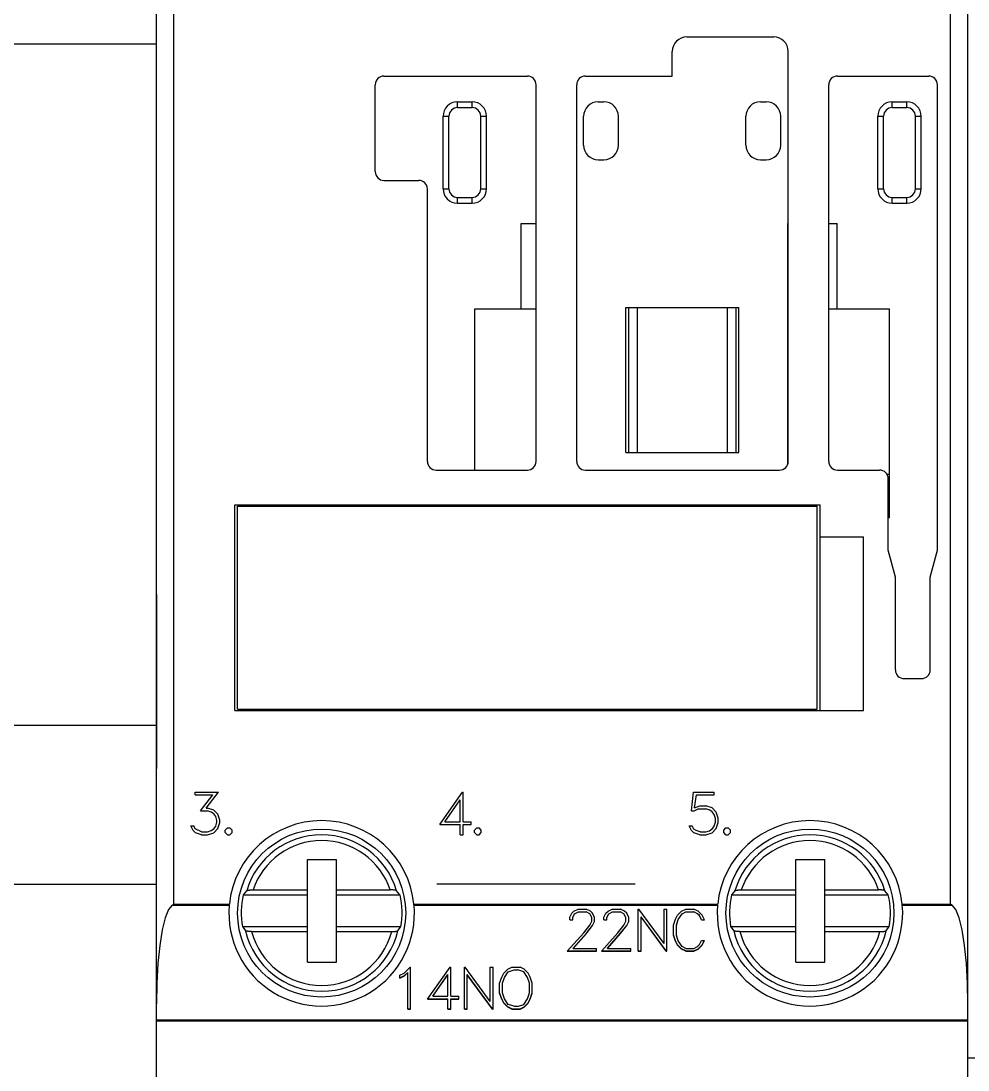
# Model space of a CAD drawing. Header units: millimetres. Extents: x -72 to 2978, y -1067 to 2817.
# Drawn here: x 2083.13 to 2115.81, y 1955.81 to 1992.02 of the extents above; entities that cross this region are included whole.
import ezdxf

# ---------------------------------------------------------------- set-up
doc = ezdxf.new("R2010")
doc.units = ezdxf.units.MM
doc.layers.add('10000_FRONT', color=7, linetype='Continuous')

msp = doc.modelspace()

# ---------------------------------------------------------------- linework, layer by layer
at = {"color": 6, "linetype": 'ByBlock'}
for p, q in [((2081.416, 1991.228), (2087.801, 1991.228)), ((2081.516, 1967.717), (2087.801, 1967.717)), ((2081.416, 1962.228), (2087.801, 1962.228))]:
    msp.add_line(p, q, dxfattribs=at)
for p, q in [((2087.801, 1972.217), (2087.801, 1966.217)), ((2104.325, 1962.228), (2097.476, 1962.228))]:
    msp.add_line(p, q)
at = {"layer": '10000_FRONT', "color": 7, "linetype": 'Continuous', "lineweight": 25}
for p, q in [((2115.801, 1952.918), (2115.801, 2007.518)), ((2087.801, 1952.738), (2087.801, 2006.718)), ((2088.401, 1961.534), (2088.401, 1998.902)), ((2115.201, 1961.534), (2115.201, 1998.902)), ((2106.101, 1991.47), (2109.101, 1991.47)), ((2105.601, 1990.118), (2105.601, 1990.97)), ((2109.601, 1976.818), (2109.601, 1990.97)), ((2095.651, 1990.118), (2100.601, 1990.118)), ((2102.601, 1990.118), (2105.601, 1990.118)), ((2111.301, 1990.116), (2114.451, 1990.116)), ((2095.351, 1986.818), (2095.351, 1989.818)), ((2100.901, 1976.818), (2100.901, 1989.818)), ((2102.301, 1976.818), (2102.301, 1989.818)), ((2111.001, 1976.816), (2111.001, 1989.816)), ((2114.751, 1973.751), (2114.751, 1989.816)), ((2098.191, 1989.228), (2098.691, 1989.228)), ((2098.191, 1989.028), (2098.191, 1989.228)), ((2098.191, 1989.028), (2098.691, 1989.028)), ((2098.691, 1989.028), (2098.691, 1989.228)), ((2103.041, 1989.228), (2103.241, 1989.228)), ((2108.641, 1989.228), (2108.841, 1989.228)), ((2113.191, 1989.228), (2113.691, 1989.228)), ((2113.191, 1989.028), (2113.191, 1989.228)), ((2113.191, 1989.028), (2113.691, 1989.028)), ((2113.691, 1989.028), (2113.691, 1989.228)), ((2097.691, 1988.728), (2097.891, 1988.728)), ((2097.691, 1986.228), (2097.691, 1988.728)), ((2097.891, 1986.228), (2097.891, 1988.728)), ((2098.991, 1988.728), (2099.191, 1988.728)), ((2098.991, 1986.228), (2098.991, 1988.728)), ((2099.191, 1986.228), (2099.191, 1988.728)), ((2102.541, 1987.728), (2102.541, 1988.728)), ((2103.741, 1987.728), (2103.741, 1988.728)), ((2108.141, 1987.728), (2108.141, 1988.728)), ((2109.341, 1987.728), (2109.341, 1988.728)), ((2112.691, 1988.728), (2112.891, 1988.728)), ((2112.691, 1986.228), (2112.691, 1988.728)), ((2112.891, 1986.228), (2112.891, 1988.728)), ((2113.991, 1988.728), (2114.191, 1988.728)), ((2113.991, 1986.228), (2113.991, 1988.728)), ((2114.191, 1986.228), (2114.191, 1988.728)), ((2103.041, 1987.228), (2103.241, 1987.228)), ((2108.641, 1987.228), (2108.841, 1987.228)), ((2095.651, 1986.518), (2096.851, 1986.518)), ((2097.151, 1976.818), (2097.151, 1986.218)), ((2097.691, 1986.228), (2097.891, 1986.228)), ((2098.991, 1986.228), (2099.191, 1986.228)), ((2112.691, 1986.228), (2112.891, 1986.228)), ((2113.991, 1986.228), (2114.191, 1986.228)), ((2098.191, 1985.928), (2098.691, 1985.928)), ((2098.191, 1985.728), (2098.191, 1985.928)), ((2098.191, 1985.728), (2098.691, 1985.728)), ((2098.691, 1985.728), (2098.691, 1985.928)), ((2113.191, 1985.928), (2113.691, 1985.928)), ((2113.191, 1985.728), (2113.191, 1985.928)), ((2113.191, 1985.728), (2113.691, 1985.728)), ((2113.691, 1985.728), (2113.691, 1985.928)), ((2100.391, 1985.028), (2100.901, 1985.028)), ((2100.391, 1982.078), (2100.391, 1985.028)), ((2109.591, 1985.028), (2109.601, 1985.028)), ((2109.591, 1976.741), (2109.591, 1985.028)), ((2111.001, 1985.028), (2111.291, 1985.028)), ((2111.291, 1982.078), (2111.291, 1985.028)), ((2098.791, 1982.078), (2100.901, 1982.078)), ((2098.791, 1976.518), (2098.791, 1982.078)), ((2103.997, 1982.128), (2107.901, 1982.128)), ((2103.997, 1977.128), (2103.997, 1982.128)), ((2104.001, 1977.128), (2104.001, 1982.128)), ((2104.101, 1977.128), (2104.101, 1982.128)), ((2104.401, 1977.128), (2104.401, 1982.128)), ((2107.501, 1977.128), (2107.501, 1982.128)), ((2107.801, 1977.128), (2107.801, 1982.128)), ((2107.901, 1977.128), (2107.901, 1982.128)), ((2107.901, 1977.128), (2107.901, 1982.128)), ((2109.591, 1982.078), (2109.601, 1982.078)), ((2111.001, 1982.078), (2111.291, 1982.078)), ((2111.291, 1982.078), (2113.091, 1982.078)), ((2113.091, 1974.878), (2113.091, 1982.078)), ((2103.997, 1977.128), (2107.901, 1977.128)), ((2097.451, 1976.518), (2100.601, 1976.518)), ((2102.601, 1976.518), (2109.301, 1976.518)), ((2111.301, 1976.516), (2112.751, 1976.516)), ((2113.003, 1976.378), (2113.091, 1976.378)), ((2113.051, 1973.751), (2113.051, 1976.216)), ((2090.501, 1975.318), (2110.701, 1975.318)), ((2090.501, 1968.218), (2090.501, 1975.318)), ((2090.601, 1975.268), (2110.601, 1975.268)), ((2090.601, 1968.268), (2090.601, 1975.268)), ((2094.309, 1975.268), (2094.309, 1975.318)), ((2095.893, 1975.268), (2095.893, 1975.318)), ((2105.309, 1975.268), (2105.309, 1975.318)), ((2106.893, 1975.268), (2106.893, 1975.318)), ((2110.601, 1968.268), (2110.601, 1975.268)), ((2110.701, 1968.218), (2110.701, 1975.318)), ((2113.051, 1974.878), (2113.091, 1974.878)), ((2110.701, 1974.218), (2112.201, 1974.218)), ((2112.201, 1968.218), (2112.201, 1974.218)), ((2113.301, 1972.818), (2113.051, 1973.751)), ((2114.501, 1972.818), (2114.751, 1973.751)), ((2113.301, 1969.618), (2113.301, 1972.818)), ((2114.501, 1969.618), (2114.501, 1972.818)), ((2113.601, 1969.318), (2114.201, 1969.318)), ((2090.501, 1968.218), (2112.201, 1968.218)), ((2090.601, 1968.268), (2110.601, 1968.268)), ((2094.309, 1968.218), (2094.309, 1968.268)), ((2095.893, 1968.218), (2095.893, 1968.268)), ((2105.309, 1968.218), (2105.309, 1968.268)), ((2106.893, 1968.218), (2106.893, 1968.268)), ((2089.134, 1965.401), (2089.941, 1965.401)), ((2089.134, 1965.303), (2089.134, 1965.401)), ((2089.511, 1964.853), (2089.941, 1965.401)), ((2097.579, 1964.281), (2098.357, 1965.401)), ((2098.357, 1965.401), (2098.381, 1965.401)), ((2098.381, 1964.379), (2098.381, 1965.401)), ((2106.264, 1964.758), (2106.336, 1965.401)), ((2106.336, 1965.401), (2107.051, 1965.401)), ((2107.051, 1965.303), (2107.051, 1965.401)), ((2089.134, 1965.303), (2089.749, 1965.303)), ((2089.324, 1964.753), (2089.749, 1965.303)), ((2097.757, 1964.379), (2098.283, 1965.135)), ((2098.283, 1964.379), (2098.283, 1965.135)), ((2106.369, 1964.865), (2106.432, 1965.303)), ((2106.432, 1965.303), (2107.051, 1965.303)), ((2089.324, 1964.753), (2089.559, 1964.753)), ((2089.511, 1964.853), (2089.563, 1964.853)), ((2089.691, 1964.708), (2089.559, 1964.753)), ((2089.775, 1964.783), (2089.563, 1964.853)), ((2089.782, 1964.648), (2089.691, 1964.708)), ((2089.918, 1964.64), (2089.775, 1964.783)), ((2106.264, 1964.758), (2106.354, 1964.758)), ((2106.354, 1964.758), (2106.491, 1964.827)), ((2106.369, 1964.865), (2106.554, 1964.925)), ((2106.491, 1964.827), (2106.759, 1964.827)), ((2106.554, 1964.925), (2106.763, 1964.925)), ((2106.891, 1964.782), (2106.759, 1964.827)), ((2106.975, 1964.855), (2106.763, 1964.925)), ((2106.982, 1964.72), (2106.891, 1964.782)), ((2107.118, 1964.711), (2106.975, 1964.855)), ((2107.044, 1964.628), (2106.982, 1964.72)), ((2107.188, 1964.499), (2107.118, 1964.711)), ((2089.844, 1964.555), (2089.782, 1964.648)), ((2089.889, 1964.424), (2089.844, 1964.555)), ((2089.844, 1964.227), (2089.889, 1964.36)), ((2089.889, 1964.36), (2089.889, 1964.424)), ((2089.988, 1964.428), (2089.918, 1964.64)), ((2089.918, 1964.144), (2089.988, 1964.356)), ((2089.988, 1964.356), (2089.988, 1964.428)), ((2097.757, 1964.379), (2098.283, 1964.379)), ((2098.381, 1964.379), (2098.655, 1964.379)), ((2098.655, 1964.281), (2098.655, 1964.379)), ((2107.029, 1964.206), (2107.089, 1964.362)), ((2107.089, 1964.496), (2107.044, 1964.628)), ((2107.089, 1964.362), (2107.089, 1964.496)), ((2107.118, 1964.145), (2107.188, 1964.357)), ((2107.188, 1964.357), (2107.188, 1964.499)), ((2089.068, 1964.073), (2088.987, 1964.235)), ((2088.987, 1964.235), (2089.091, 1964.235)), ((2089.142, 1964.001), (2089.068, 1964.073)), ((2089.137, 1964.139), (2089.091, 1964.235)), ((2089.359, 1964.029), (2089.137, 1964.139)), ((2089.354, 1963.931), (2089.142, 1964.001)), ((2089.359, 1964.029), (2089.559, 1964.029)), ((2089.559, 1964.029), (2089.691, 1964.075)), ((2089.563, 1963.931), (2089.775, 1964.002)), ((2089.691, 1964.075), (2089.782, 1964.136)), ((2089.775, 1964.002), (2089.918, 1964.144)), ((2089.782, 1964.136), (2089.844, 1964.227)), ((2090.174, 1964.09), (2090.252, 1964.169)), ((2090.174, 1964.01), (2090.174, 1964.09)), ((2090.252, 1963.931), (2090.174, 1964.01)), ((2090.252, 1964.169), (2090.333, 1964.169)), ((2090.411, 1964.09), (2090.333, 1964.169)), ((2090.333, 1963.931), (2090.411, 1964.01)), ((2090.411, 1964.01), (2090.411, 1964.09)), ((2097.579, 1964.281), (2098.283, 1964.281)), ((2098.283, 1963.931), (2098.283, 1964.281)), ((2098.381, 1964.281), (2098.655, 1964.281)), ((2098.381, 1963.931), (2098.381, 1964.281)), ((2098.774, 1964.09), (2098.852, 1964.169)), ((2098.774, 1964.01), (2098.774, 1964.09)), ((2098.852, 1963.931), (2098.774, 1964.01)), ((2098.852, 1964.169), (2098.933, 1964.169)), ((2099.011, 1964.09), (2098.933, 1964.169)), ((2098.933, 1963.931), (2099.011, 1964.01)), ((2099.011, 1964.01), (2099.011, 1964.09)), ((2106.268, 1964.073), (2106.187, 1964.235)), ((2106.187, 1964.235), (2106.291, 1964.235)), ((2106.342, 1964.001), (2106.268, 1964.073)), ((2106.344, 1964.128), (2106.291, 1964.235)), ((2106.554, 1963.931), (2106.342, 1964.001)), ((2106.426, 1964.075), (2106.344, 1964.128)), ((2106.558, 1964.029), (2106.426, 1964.075)), ((2106.558, 1964.029), (2106.759, 1964.029)), ((2106.759, 1964.029), (2106.885, 1964.071)), ((2106.763, 1963.931), (2106.975, 1964.002)), ((2106.885, 1964.071), (2106.99, 1964.146)), ((2106.975, 1964.002), (2107.118, 1964.145)), ((2106.99, 1964.146), (2107.029, 1964.206)), ((2107.374, 1964.09), (2107.452, 1964.169)), ((2107.374, 1964.01), (2107.374, 1964.09)), ((2107.452, 1963.931), (2107.374, 1964.01)), ((2107.452, 1964.169), (2107.533, 1964.169)), ((2107.611, 1964.09), (2107.533, 1964.169)), ((2107.533, 1963.931), (2107.611, 1964.01)), ((2107.611, 1964.01), (2107.611, 1964.09)), ((2089.354, 1963.931), (2089.563, 1963.931)), ((2090.252, 1963.931), (2090.333, 1963.931)), ((2098.283, 1963.931), (2098.381, 1963.931)), ((2098.852, 1963.931), (2098.933, 1963.931)), ((2106.554, 1963.931), (2106.763, 1963.931)), ((2107.452, 1963.931), (2107.533, 1963.931)), ((2093.016, 1963.078), (2094.016, 1963.078)), ((2093.016, 1962.028), (2093.016, 1963.078)), ((2094.016, 1962.028), (2094.016, 1963.078)), ((2109.866, 1963.078), (2110.866, 1963.078)), ((2109.866, 1962.028), (2109.866, 1963.078)), ((2110.866, 1962.028), (2110.866, 1963.078)), ((2090.913, 1961.999), (2090.797, 1961.858)), ((2090.797, 1961.858), (2093.016, 1961.858)), ((2090.913, 1961.999), (2090.916, 1962.002)), ((2090.916, 1962.002), (2090.92, 1962.005)), ((2090.92, 1962.005), (2090.925, 1962.007)), ((2090.925, 1962.007), (2090.932, 1962.009)), ((2090.932, 1962.009), (2090.939, 1962.011)), ((2090.939, 1962.011), (2090.949, 1962.014)), ((2090.949, 1962.014), (2090.959, 1962.016)), ((2090.959, 1962.016), (2090.97, 1962.018)), ((2090.97, 1962.018), (2090.981, 1962.019)), ((2090.981, 1962.019), (2090.993, 1962.021)), ((2090.993, 1962.021), (2091.007, 1962.022)), ((2091.007, 1962.022), (2091.022, 1962.024)), ((2091.022, 1962.024), (2091.036, 1962.025)), ((2091.036, 1962.025), (2091.051, 1962.026)), ((2091.051, 1962.026), (2091.066, 1962.027)), ((2091.066, 1962.027), (2091.083, 1962.027)), ((2091.083, 1962.027), (2091.099, 1962.028)), ((2091.099, 1962.028), (2091.116, 1962.028)), ((2091.116, 1962.028), (2091.132, 1962.028)), ((2091.132, 1962.028), (2093.016, 1962.028)), ((2093.016, 1961.858), (2093.016, 1962.028)), ((2093.016, 1960.758), (2093.016, 1961.858)), ((2094.016, 1962.028), (2095.869, 1962.028)), ((2094.016, 1961.858), (2094.016, 1962.028)), ((2094.016, 1961.858), (2096.204, 1961.858)), ((2094.016, 1960.758), (2094.016, 1961.858)), ((2095.882, 1962.028), (2095.869, 1962.028)), ((2095.896, 1962.028), (2095.882, 1962.028)), ((2095.91, 1962.028), (2095.896, 1962.028)), ((2095.924, 1962.027), (2095.91, 1962.028)), ((2095.937, 1962.027), (2095.924, 1962.027)), ((2095.949, 1962.026), (2095.937, 1962.027)), ((2095.962, 1962.025), (2095.949, 1962.026)), ((2095.974, 1962.024), (2095.962, 1962.025)), ((2095.986, 1962.023), (2095.974, 1962.024)), ((2095.998, 1962.022), (2095.986, 1962.023)), ((2096.009, 1962.021), (2095.998, 1962.022)), ((2096.019, 1962.019), (2096.009, 1962.021)), ((2096.029, 1962.018), (2096.019, 1962.019)), ((2096.038, 1962.016), (2096.029, 1962.018)), ((2096.047, 1962.015), (2096.038, 1962.016)), ((2096.055, 1962.013), (2096.047, 1962.015)), ((2096.062, 1962.011), (2096.055, 1962.013)), ((2096.068, 1962.009), (2096.062, 1962.011)), ((2096.074, 1962.008), (2096.068, 1962.009)), ((2096.079, 1962.006), (2096.074, 1962.008)), ((2096.083, 1962.004), (2096.079, 1962.006)), ((2096.086, 1962.002), (2096.083, 1962.004)), ((2096.088, 1961.999), (2096.086, 1962.002)), ((2096.204, 1961.858), (2096.088, 1961.999)), ((2107.763, 1961.999), (2107.647, 1961.858)), ((2107.647, 1961.858), (2109.866, 1961.858)), ((2107.763, 1961.999), (2107.766, 1962.002)), ((2107.766, 1962.002), (2107.77, 1962.005)), ((2107.77, 1962.005), (2107.775, 1962.007)), ((2107.775, 1962.007), (2107.782, 1962.009)), ((2107.782, 1962.009), (2107.789, 1962.011)), ((2107.789, 1962.011), (2107.799, 1962.014)), ((2107.799, 1962.014), (2107.809, 1962.016)), ((2107.809, 1962.016), (2107.82, 1962.018)), ((2107.82, 1962.018), (2107.831, 1962.019)), ((2107.831, 1962.019), (2107.843, 1962.021)), ((2107.843, 1962.021), (2107.857, 1962.022)), ((2107.857, 1962.022), (2107.872, 1962.024)), ((2107.872, 1962.024), (2107.886, 1962.025)), ((2107.886, 1962.025), (2107.901, 1962.026)), ((2107.901, 1962.026), (2107.916, 1962.027)), ((2107.916, 1962.027), (2107.933, 1962.027)), ((2107.933, 1962.027), (2107.949, 1962.028)), ((2107.949, 1962.028), (2107.966, 1962.028)), ((2107.966, 1962.028), (2107.982, 1962.028)), ((2107.982, 1962.028), (2109.866, 1962.028)), ((2109.866, 1961.858), (2109.866, 1962.028)), ((2109.866, 1960.758), (2109.866, 1961.858)), ((2110.866, 1962.028), (2112.719, 1962.028)), ((2110.866, 1961.858), (2110.866, 1962.028)), ((2110.866, 1961.858), (2113.054, 1961.858)), ((2110.866, 1960.758), (2110.866, 1961.858)), ((2112.732, 1962.028), (2112.719, 1962.028)), ((2112.746, 1962.028), (2112.732, 1962.028)), ((2112.76, 1962.028), (2112.746, 1962.028)), ((2112.774, 1962.027), (2112.76, 1962.028)), ((2112.787, 1962.027), (2112.774, 1962.027)), ((2112.799, 1962.026), (2112.787, 1962.027)), ((2112.812, 1962.025), (2112.799, 1962.026)), ((2112.824, 1962.024), (2112.812, 1962.025)), ((2112.836, 1962.023), (2112.824, 1962.024)), ((2112.848, 1962.022), (2112.836, 1962.023)), ((2112.859, 1962.021), (2112.848, 1962.022)), ((2112.869, 1962.019), (2112.859, 1962.021)), ((2112.879, 1962.018), (2112.869, 1962.019)), ((2112.888, 1962.016), (2112.879, 1962.018)), ((2112.897, 1962.015), (2112.888, 1962.016)), ((2112.905, 1962.013), (2112.897, 1962.015)), ((2112.912, 1962.011), (2112.905, 1962.013)), ((2112.918, 1962.009), (2112.912, 1962.011)), ((2112.924, 1962.008), (2112.918, 1962.009)), ((2112.929, 1962.006), (2112.924, 1962.008)), ((2112.933, 1962.004), (2112.929, 1962.006)), ((2112.936, 1962.002), (2112.933, 1962.004)), ((2112.938, 1961.999), (2112.936, 1962.002)), ((2113.054, 1961.858), (2112.938, 1961.999)), ((2088.341, 1961.5), (2088.349, 1961.505)), ((2088.341, 1961.5), (2090.313, 1961.5)), ((2088.349, 1961.505), (2088.358, 1961.509)), ((2088.358, 1961.509), (2088.366, 1961.514)), ((2088.366, 1961.514), (2088.375, 1961.519)), ((2088.375, 1961.519), (2088.384, 1961.524)), ((2088.384, 1961.524), (2088.392, 1961.529)), ((2088.392, 1961.529), (2088.401, 1961.534)), ((2088.401, 1961.534), (2090.316, 1961.534)), ((2090.313, 1961.505), (2090.314, 1961.51)), ((2090.313, 1961.5), (2090.313, 1961.505)), ((2090.314, 1961.515), (2090.315, 1961.519)), ((2090.314, 1961.51), (2090.314, 1961.515)), ((2090.315, 1961.524), (2090.316, 1961.529)), ((2090.315, 1961.519), (2090.315, 1961.524)), ((2090.316, 1961.529), (2090.316, 1961.534)), ((2096.685, 1961.529), (2096.685, 1961.534)), ((2096.685, 1961.534), (2107.166, 1961.534)), ((2096.686, 1961.524), (2096.685, 1961.529)), ((2096.686, 1961.519), (2096.686, 1961.524)), ((2096.687, 1961.515), (2096.686, 1961.519)), ((2096.687, 1961.51), (2096.687, 1961.515)), ((2096.688, 1961.505), (2096.687, 1961.51)), ((2096.688, 1961.5), (2096.688, 1961.505)), ((2096.688, 1961.5), (2107.163, 1961.5)), ((2107.163, 1961.505), (2107.164, 1961.51)), ((2107.163, 1961.5), (2107.163, 1961.505)), ((2107.164, 1961.515), (2107.165, 1961.519)), ((2107.164, 1961.51), (2107.164, 1961.515)), ((2107.165, 1961.524), (2107.166, 1961.529)), ((2107.165, 1961.519), (2107.165, 1961.524)), ((2107.166, 1961.529), (2107.166, 1961.534)), ((2113.535, 1961.529), (2113.535, 1961.534)), ((2113.535, 1961.534), (2115.201, 1961.534)), ((2113.536, 1961.524), (2113.535, 1961.529)), ((2113.536, 1961.519), (2113.536, 1961.524)), ((2113.537, 1961.515), (2113.536, 1961.519)), ((2113.537, 1961.51), (2113.537, 1961.515)), ((2113.538, 1961.505), (2113.537, 1961.51)), ((2113.538, 1961.5), (2113.538, 1961.505)), ((2113.538, 1961.5), (2115.26, 1961.5)), ((2115.209, 1961.529), (2115.201, 1961.534)), ((2115.218, 1961.524), (2115.209, 1961.529)), ((2115.226, 1961.519), (2115.218, 1961.524)), ((2115.235, 1961.514), (2115.226, 1961.519)), ((2115.243, 1961.509), (2115.235, 1961.514)), ((2115.252, 1961.505), (2115.243, 1961.509)), ((2115.26, 1961.5), (2115.252, 1961.505)), ((2102.066, 1961.08), (2102.136, 1961.221)), ((2102.066, 1960.993), (2102.066, 1961.08)), ((2102.136, 1961.221), (2102.208, 1961.291)), ((2102.165, 1961.078), (2102.23, 1961.205)), ((2102.165, 1961.072), (2102.23, 1961.199)), ((2102.165, 1960.993), (2102.165, 1961.078)), ((2102.208, 1961.291), (2102.352, 1961.36)), ((2102.23, 1961.205), (2102.359, 1961.269)), ((2102.23, 1961.199), (2102.359, 1961.264)), ((2102.23, 1961.199), (2102.23, 1961.205)), ((2102.352, 1961.36), (2102.634, 1961.36)), ((2102.359, 1961.269), (2102.626, 1961.269)), ((2102.359, 1961.264), (2102.359, 1961.269)), ((2102.359, 1961.264), (2102.626, 1961.264)), ((2102.756, 1961.205), (2102.626, 1961.269)), ((2102.626, 1961.264), (2102.626, 1961.269)), ((2102.756, 1961.2), (2102.626, 1961.264)), ((2102.777, 1961.29), (2102.634, 1961.36)), ((2102.82, 1961.078), (2102.756, 1961.205)), ((2102.756, 1961.2), (2102.756, 1961.205)), ((2102.82, 1961.072), (2102.756, 1961.2)), ((2102.849, 1961.22), (2102.777, 1961.29)), ((2102.82, 1960.945), (2102.82, 1961.078)), ((2102.92, 1961.078), (2102.849, 1961.22)), ((2102.92, 1960.935), (2102.92, 1961.078)), ((2103.243, 1961.08), (2103.313, 1961.221)), ((2103.243, 1960.993), (2103.243, 1961.08)), ((2103.313, 1961.221), (2103.386, 1961.291)), ((2103.342, 1961.078), (2103.408, 1961.205)), ((2103.342, 1961.072), (2103.408, 1961.199)), ((2103.342, 1960.993), (2103.342, 1961.078)), ((2103.386, 1961.291), (2103.529, 1961.36)), ((2103.408, 1961.205), (2103.537, 1961.269)), ((2103.408, 1961.199), (2103.537, 1961.264)), ((2103.408, 1961.199), (2103.408, 1961.205)), ((2103.529, 1961.36), (2103.811, 1961.36)), ((2103.537, 1961.269), (2103.803, 1961.269)), ((2103.537, 1961.264), (2103.537, 1961.269)), ((2103.537, 1961.264), (2103.803, 1961.264)), ((2103.933, 1961.205), (2103.803, 1961.269)), ((2103.803, 1961.264), (2103.803, 1961.269)), ((2103.933, 1961.2), (2103.803, 1961.264)), ((2103.954, 1961.29), (2103.811, 1961.36)), ((2103.997, 1961.078), (2103.933, 1961.205)), ((2103.933, 1961.2), (2103.933, 1961.205)), ((2103.997, 1961.072), (2103.933, 1961.2)), ((2104.027, 1961.22), (2103.954, 1961.29)), ((2103.997, 1960.945), (2103.997, 1961.078)), ((2104.098, 1961.078), (2104.027, 1961.22)), ((2104.098, 1960.935), (2104.098, 1961.078)), ((2104.425, 1961.36), (2104.448, 1961.36)), ((2104.425, 1959.912), (2104.425, 1961.36)), ((2105.319, 1960.177), (2104.448, 1961.36)), ((2105.393, 1959.918), (2104.523, 1961.101)), ((2104.523, 1959.912), (2104.523, 1961.101)), ((2105.393, 1959.912), (2104.523, 1961.095)), ((2105.319, 1961.36), (2105.417, 1961.36)), ((2105.319, 1960.177), (2105.319, 1961.36)), ((2105.417, 1959.912), (2105.417, 1961.36)), ((2105.713, 1961.013), (2105.78, 1961.152)), ((2105.78, 1961.152), (2105.922, 1961.291)), ((2105.808, 1961.006), (2105.941, 1961.205)), ((2105.808, 1961), (2105.941, 1961.199)), ((2105.922, 1961.291), (2106.065, 1961.36)), ((2105.941, 1961.205), (2106.073, 1961.269)), ((2105.941, 1961.199), (2106.073, 1961.264)), ((2105.941, 1961.199), (2105.941, 1961.205)), ((2106.065, 1961.36), (2106.347, 1961.36)), ((2106.073, 1961.269), (2106.339, 1961.269)), ((2106.073, 1961.264), (2106.073, 1961.269)), ((2106.073, 1961.264), (2106.339, 1961.264)), ((2106.47, 1961.203), (2106.339, 1961.269)), ((2106.339, 1961.264), (2106.339, 1961.269)), ((2106.47, 1961.198), (2106.339, 1961.264)), ((2106.49, 1961.291), (2106.347, 1961.36)), ((2106.535, 1961.139), (2106.47, 1961.203)), ((2106.47, 1961.198), (2106.47, 1961.203)), ((2106.535, 1961.133), (2106.47, 1961.198)), ((2106.631, 1961.153), (2106.49, 1961.291)), ((2106.608, 1960.999), (2106.535, 1961.139)), ((2106.535, 1961.133), (2106.535, 1961.139)), ((2106.608, 1960.993), (2106.535, 1961.133)), ((2106.711, 1960.993), (2106.631, 1961.153)), ((2090.765, 1960.758), (2093.016, 1960.758)), ((2090.765, 1960.758), (2090.871, 1960.617)), ((2093.016, 1960.588), (2093.016, 1960.758)), ((2094.016, 1960.758), (2096.236, 1960.758)), ((2094.016, 1960.588), (2094.016, 1960.758)), ((2096.13, 1960.617), (2096.236, 1960.758)), ((2102.066, 1960.999), (2102.165, 1960.999)), ((2102.066, 1960.993), (2102.165, 1960.993)), ((2102.55, 1960.545), (2102.754, 1960.813)), ((2102.642, 1960.53), (2102.849, 1960.802)), ((2102.642, 1960.524), (2102.849, 1960.796)), ((2102.754, 1960.813), (2102.82, 1960.945)), ((2102.849, 1960.802), (2102.92, 1960.941)), ((2102.849, 1960.796), (2102.92, 1960.935)), ((2102.849, 1960.796), (2102.849, 1960.802)), ((2103.243, 1960.999), (2103.342, 1960.999)), ((2103.243, 1960.993), (2103.342, 1960.993)), ((2103.727, 1960.545), (2103.931, 1960.813)), ((2103.819, 1960.53), (2104.027, 1960.802)), ((2103.819, 1960.524), (2104.027, 1960.796)), ((2103.931, 1960.813), (2103.997, 1960.945)), ((2104.027, 1960.802), (2104.098, 1960.941)), ((2104.027, 1960.796), (2104.098, 1960.935)), ((2104.027, 1960.796), (2104.027, 1960.802)), ((2105.643, 1960.807), (2105.713, 1961.013)), ((2105.643, 1960.466), (2105.643, 1960.807)), ((2105.741, 1960.809), (2105.808, 1961.006)), ((2105.741, 1960.803), (2105.808, 1961)), ((2105.741, 1960.469), (2105.741, 1960.809)), ((2105.808, 1961), (2105.808, 1961.006)), ((2106.608, 1960.999), (2106.709, 1960.999)), ((2106.608, 1960.993), (2106.608, 1960.999)), ((2106.608, 1960.993), (2106.711, 1960.993)), ((2107.615, 1960.758), (2109.866, 1960.758)), ((2107.615, 1960.758), (2107.721, 1960.617)), ((2109.866, 1960.588), (2109.866, 1960.758)), ((2110.866, 1960.758), (2113.086, 1960.758)), ((2110.866, 1960.588), (2110.866, 1960.758)), ((2112.98, 1960.617), (2113.086, 1960.758)), ((2090.873, 1960.615), (2090.871, 1960.617)), ((2090.876, 1960.613), (2090.873, 1960.615)), ((2090.879, 1960.611), (2090.876, 1960.613)), ((2090.884, 1960.609), (2090.879, 1960.611)), ((2090.889, 1960.607), (2090.884, 1960.609)), ((2090.895, 1960.605), (2090.889, 1960.607)), ((2090.902, 1960.604), (2090.895, 1960.605)), ((2090.91, 1960.602), (2090.902, 1960.604)), ((2090.919, 1960.6), (2090.91, 1960.602)), ((2090.927, 1960.599), (2090.919, 1960.6)), ((2090.937, 1960.597), (2090.927, 1960.599)), ((2090.947, 1960.596), (2090.937, 1960.597)), ((2090.957, 1960.595), (2090.947, 1960.596)), ((2090.969, 1960.593), (2090.957, 1960.595)), ((2090.981, 1960.592), (2090.969, 1960.593)), ((2090.993, 1960.591), (2090.981, 1960.592)), ((2091.005, 1960.591), (2090.993, 1960.591)), ((2091.017, 1960.59), (2091.005, 1960.591)), ((2091.03, 1960.589), (2091.017, 1960.59)), ((2091.044, 1960.589), (2091.03, 1960.589)), ((2091.057, 1960.589), (2091.044, 1960.589)), ((2091.071, 1960.588), (2091.057, 1960.589)), ((2091.084, 1960.588), (2091.071, 1960.588)), ((2091.084, 1960.588), (2093.016, 1960.588)), ((2093.016, 1959.528), (2093.016, 1960.588)), ((2094.016, 1960.588), (2095.917, 1960.588)), ((2094.016, 1959.528), (2094.016, 1960.588)), ((2095.917, 1960.588), (2095.933, 1960.588)), ((2095.933, 1960.588), (2095.95, 1960.589)), ((2095.95, 1960.589), (2095.966, 1960.589)), ((2095.966, 1960.589), (2095.982, 1960.59)), ((2095.982, 1960.59), (2095.997, 1960.591)), ((2095.997, 1960.591), (2096.011, 1960.592)), ((2096.011, 1960.592), (2096.026, 1960.593)), ((2096.026, 1960.593), (2096.04, 1960.594)), ((2096.04, 1960.594), (2096.053, 1960.596)), ((2096.053, 1960.596), (2096.066, 1960.597)), ((2096.066, 1960.597), (2096.077, 1960.599)), ((2096.077, 1960.599), (2096.087, 1960.601)), ((2096.087, 1960.601), (2096.097, 1960.603)), ((2096.097, 1960.603), (2096.106, 1960.605)), ((2096.106, 1960.605), (2096.113, 1960.607)), ((2096.113, 1960.607), (2096.119, 1960.61)), ((2096.119, 1960.61), (2096.124, 1960.612)), ((2096.124, 1960.612), (2096.128, 1960.614)), ((2096.128, 1960.614), (2096.13, 1960.617)), ((2101.978, 1959.912), (2102.55, 1960.545)), ((2102.185, 1960.015), (2102.642, 1960.53)), ((2102.185, 1960.009), (2102.642, 1960.524)), ((2102.642, 1960.524), (2102.642, 1960.53)), ((2103.155, 1959.912), (2103.727, 1960.545)), ((2103.363, 1960.015), (2103.819, 1960.53)), ((2103.363, 1960.009), (2103.819, 1960.524)), ((2103.819, 1960.524), (2103.819, 1960.53)), ((2105.713, 1960.265), (2105.643, 1960.472)), ((2105.713, 1960.26), (2105.643, 1960.466)), ((2105.808, 1960.272), (2105.741, 1960.469)), ((2107.723, 1960.615), (2107.721, 1960.617)), ((2107.726, 1960.613), (2107.723, 1960.615)), ((2107.729, 1960.611), (2107.726, 1960.613)), ((2107.734, 1960.609), (2107.729, 1960.611)), ((2107.739, 1960.607), (2107.734, 1960.609)), ((2107.745, 1960.605), (2107.739, 1960.607)), ((2107.752, 1960.604), (2107.745, 1960.605)), ((2107.76, 1960.602), (2107.752, 1960.604)), ((2107.769, 1960.6), (2107.76, 1960.602)), ((2107.777, 1960.599), (2107.769, 1960.6)), ((2107.787, 1960.597), (2107.777, 1960.599)), ((2107.797, 1960.596), (2107.787, 1960.597)), ((2107.807, 1960.595), (2107.797, 1960.596)), ((2107.819, 1960.593), (2107.807, 1960.595)), ((2107.831, 1960.592), (2107.819, 1960.593)), ((2107.843, 1960.591), (2107.831, 1960.592)), ((2107.855, 1960.591), (2107.843, 1960.591)), ((2107.867, 1960.59), (2107.855, 1960.591)), ((2107.88, 1960.589), (2107.867, 1960.59)), ((2107.894, 1960.589), (2107.88, 1960.589)), ((2107.907, 1960.589), (2107.894, 1960.589)), ((2107.921, 1960.588), (2107.907, 1960.589)), ((2107.934, 1960.588), (2107.921, 1960.588)), ((2107.934, 1960.588), (2109.866, 1960.588)), ((2109.866, 1959.528), (2109.866, 1960.588)), ((2110.866, 1960.588), (2112.767, 1960.588)), ((2110.866, 1959.528), (2110.866, 1960.588)), ((2112.767, 1960.588), (2112.783, 1960.588)), ((2112.783, 1960.588), (2112.8, 1960.589)), ((2112.8, 1960.589), (2112.816, 1960.589)), ((2112.816, 1960.589), (2112.832, 1960.59)), ((2112.832, 1960.59), (2112.847, 1960.591)), ((2112.847, 1960.591), (2112.861, 1960.592)), ((2112.861, 1960.592), (2112.876, 1960.593)), ((2112.876, 1960.593), (2112.89, 1960.594)), ((2112.89, 1960.594), (2112.903, 1960.596)), ((2112.903, 1960.596), (2112.916, 1960.597)), ((2112.916, 1960.597), (2112.927, 1960.599)), ((2112.927, 1960.599), (2112.937, 1960.601)), ((2112.937, 1960.601), (2112.947, 1960.603)), ((2112.947, 1960.603), (2112.956, 1960.605)), ((2112.956, 1960.605), (2112.963, 1960.607)), ((2112.963, 1960.607), (2112.969, 1960.61)), ((2112.969, 1960.61), (2112.974, 1960.612)), ((2112.974, 1960.612), (2112.978, 1960.614)), ((2112.978, 1960.614), (2112.98, 1960.617)), ((2102.185, 1960.009), (2102.185, 1960.015)), ((2102.185, 1960.009), (2102.988, 1960.009)), ((2102.988, 1959.912), (2102.988, 1960.009)), ((2103.363, 1960.009), (2103.363, 1960.015)), ((2103.363, 1960.009), (2104.165, 1960.009)), ((2104.165, 1959.912), (2104.165, 1960.009)), ((2105.78, 1960.126), (2105.713, 1960.265)), ((2105.713, 1960.26), (2105.713, 1960.265)), ((2105.78, 1960.12), (2105.713, 1960.26)), ((2105.922, 1959.988), (2105.78, 1960.126)), ((2105.78, 1960.12), (2105.78, 1960.126)), ((2105.922, 1959.982), (2105.78, 1960.12)), ((2105.941, 1960.073), (2105.808, 1960.272)), ((2106.065, 1959.918), (2105.922, 1959.988)), ((2105.922, 1959.982), (2105.922, 1959.988)), ((2106.065, 1959.912), (2105.922, 1959.982)), ((2106.073, 1960.009), (2105.941, 1960.073)), ((2106.073, 1960.009), (2106.339, 1960.009)), ((2106.339, 1960.009), (2106.47, 1960.075)), ((2106.347, 1959.918), (2106.49, 1959.987)), ((2106.347, 1959.912), (2106.49, 1959.981)), ((2106.47, 1960.075), (2106.535, 1960.139)), ((2106.49, 1959.987), (2106.631, 1960.125)), ((2106.49, 1959.981), (2106.631, 1960.119)), ((2106.49, 1959.981), (2106.49, 1959.987)), ((2106.535, 1960.139), (2106.608, 1960.279)), ((2106.608, 1960.279), (2106.711, 1960.279)), ((2106.631, 1960.125), (2106.709, 1960.279)), ((2106.631, 1960.119), (2106.711, 1960.279)), ((2106.631, 1960.119), (2106.631, 1960.125)), ((2101.978, 1959.912), (2102.988, 1959.912)), ((2101.983, 1959.918), (2102.988, 1959.918)), ((2103.155, 1959.912), (2104.165, 1959.912)), ((2103.16, 1959.918), (2104.165, 1959.918)), ((2104.425, 1959.918), (2104.523, 1959.918)), ((2104.425, 1959.912), (2104.523, 1959.912)), ((2105.393, 1959.918), (2105.417, 1959.918)), ((2105.393, 1959.912), (2105.393, 1959.918)), ((2105.393, 1959.912), (2105.417, 1959.912)), ((2106.065, 1959.918), (2106.347, 1959.918)), ((2106.065, 1959.912), (2106.065, 1959.918)), ((2106.065, 1959.912), (2106.347, 1959.912)), ((2106.347, 1959.912), (2106.347, 1959.918)), ((2093.016, 1959.528), (2094.016, 1959.528)), ((2096.343, 1959.156), (2096.552, 1959.36)), ((2096.552, 1959.36), (2096.572, 1959.36)), ((2096.572, 1957.912), (2096.572, 1959.36)), ((2097.156, 1958.257), (2097.934, 1959.36)), ((2097.934, 1959.36), (2097.958, 1959.36)), ((2097.958, 1958.354), (2097.958, 1959.36)), ((2098.425, 1959.36), (2098.448, 1959.36)), ((2098.425, 1957.912), (2098.425, 1959.36)), ((2099.319, 1958.177), (2098.448, 1959.36)), ((2099.319, 1959.36), (2099.417, 1959.36)), ((2099.319, 1958.177), (2099.319, 1959.36)), ((2099.417, 1957.912), (2099.417, 1959.36)), ((2099.782, 1959.152), (2099.923, 1959.291)), ((2099.923, 1959.291), (2100.065, 1959.36)), ((2099.941, 1959.202), (2100.14, 1959.268)), ((2099.941, 1959.197), (2100.14, 1959.263)), ((2100.065, 1959.36), (2100.347, 1959.36)), ((2100.14, 1959.268), (2100.273, 1959.268)), ((2100.14, 1959.263), (2100.14, 1959.268)), ((2100.14, 1959.263), (2100.273, 1959.263)), ((2100.472, 1959.202), (2100.273, 1959.268)), ((2100.273, 1959.263), (2100.273, 1959.268)), ((2100.472, 1959.197), (2100.273, 1959.263)), ((2100.49, 1959.291), (2100.347, 1959.36)), ((2100.631, 1959.152), (2100.49, 1959.291)), ((2109.866, 1959.528), (2110.866, 1959.528)), ((2096.2, 1959.084), (2096.343, 1959.156)), ((2096.2, 1958.983), (2096.2, 1959.084)), ((2096.2, 1958.988), (2096.362, 1959.067)), ((2096.2, 1958.983), (2096.362, 1959.062)), ((2096.362, 1959.067), (2096.474, 1959.179)), ((2096.362, 1959.062), (2096.474, 1959.173)), ((2096.362, 1959.062), (2096.362, 1959.067)), ((2096.474, 1959.173), (2096.474, 1959.179)), ((2096.474, 1957.912), (2096.474, 1959.173)), ((2097.334, 1958.359), (2097.86, 1959.104)), ((2097.334, 1958.354), (2097.86, 1959.098)), ((2097.86, 1959.098), (2097.86, 1959.104)), ((2097.86, 1958.354), (2097.86, 1959.098)), ((2099.393, 1957.918), (2098.523, 1959.101)), ((2098.523, 1959.095), (2098.523, 1959.101)), ((2099.393, 1957.912), (2098.523, 1959.095)), ((2098.523, 1957.912), (2098.523, 1959.095)), ((2099.643, 1958.807), (2099.714, 1959.013)), ((2099.714, 1959.013), (2099.782, 1959.152)), ((2099.741, 1958.808), (2099.808, 1959.005)), ((2099.741, 1958.803), (2099.808, 1959)), ((2099.808, 1959.005), (2099.941, 1959.202)), ((2099.808, 1959), (2099.941, 1959.197)), ((2099.808, 1959), (2099.808, 1959.005)), ((2099.941, 1959.197), (2099.941, 1959.202)), ((2100.606, 1959.005), (2100.472, 1959.202)), ((2100.472, 1959.197), (2100.472, 1959.202)), ((2100.606, 1959), (2100.472, 1959.197)), ((2100.672, 1958.808), (2100.606, 1959.005)), ((2100.606, 1959), (2100.606, 1959.005)), ((2100.672, 1958.803), (2100.606, 1959)), ((2100.699, 1959.013), (2100.631, 1959.152)), ((2100.77, 1958.807), (2100.699, 1959.013)), ((2099.643, 1958.466), (2099.643, 1958.807)), ((2099.741, 1958.469), (2099.741, 1958.808)), ((2100.672, 1958.469), (2100.672, 1958.808)), ((2100.77, 1958.466), (2100.77, 1958.807)), ((2097.156, 1958.257), (2097.86, 1958.257)), ((2097.161, 1958.263), (2097.86, 1958.263)), ((2097.334, 1958.354), (2097.334, 1958.359)), ((2097.334, 1958.354), (2097.86, 1958.354)), ((2097.86, 1957.912), (2097.86, 1958.263)), ((2097.958, 1958.354), (2098.232, 1958.354)), ((2097.958, 1958.263), (2098.232, 1958.263)), ((2097.958, 1958.257), (2097.958, 1958.263)), ((2097.958, 1958.257), (2098.232, 1958.257)), ((2097.958, 1957.912), (2097.958, 1958.257)), ((2098.232, 1958.257), (2098.232, 1958.354)), ((2099.714, 1958.265), (2099.643, 1958.472)), ((2099.714, 1958.26), (2099.643, 1958.466)), ((2099.782, 1958.126), (2099.714, 1958.265)), ((2099.714, 1958.26), (2099.714, 1958.265)), ((2099.782, 1958.12), (2099.714, 1958.26)), ((2099.808, 1958.272), (2099.741, 1958.469)), ((2099.941, 1958.075), (2099.808, 1958.272)), ((2100.472, 1958.075), (2100.606, 1958.272)), ((2100.606, 1958.272), (2100.672, 1958.469)), ((2100.631, 1958.126), (2100.699, 1958.265)), ((2100.631, 1958.12), (2100.699, 1958.26)), ((2100.699, 1958.265), (2100.77, 1958.472)), ((2100.699, 1958.26), (2100.77, 1958.466)), ((2100.699, 1958.26), (2100.699, 1958.265)), ((2096.474, 1957.918), (2096.572, 1957.918)), ((2096.474, 1957.912), (2096.572, 1957.912)), ((2097.86, 1957.918), (2097.958, 1957.918)), ((2097.86, 1957.912), (2097.958, 1957.912)), ((2098.425, 1957.918), (2098.523, 1957.918)), ((2098.425, 1957.912), (2098.523, 1957.912)), ((2099.393, 1957.918), (2099.417, 1957.918)), ((2099.393, 1957.912), (2099.393, 1957.918)), ((2099.393, 1957.912), (2099.417, 1957.912)), ((2099.923, 1957.988), (2099.782, 1958.126)), ((2099.782, 1958.12), (2099.782, 1958.126)), ((2099.923, 1957.982), (2099.782, 1958.12)), ((2100.065, 1957.918), (2099.923, 1957.988)), ((2099.923, 1957.982), (2099.923, 1957.988)), ((2100.065, 1957.912), (2099.923, 1957.982)), ((2100.14, 1958.009), (2099.941, 1958.075)), ((2100.065, 1957.918), (2100.347, 1957.918)), ((2100.065, 1957.912), (2100.065, 1957.918)), ((2100.065, 1957.912), (2100.347, 1957.912)), ((2100.14, 1958.009), (2100.289, 1958.009)), ((2100.289, 1958.009), (2100.472, 1958.075)), ((2100.347, 1957.918), (2100.49, 1957.988)), ((2100.347, 1957.912), (2100.49, 1957.982)), ((2100.347, 1957.912), (2100.347, 1957.918)), ((2100.49, 1957.988), (2100.631, 1958.126)), ((2100.49, 1957.982), (2100.631, 1958.12)), ((2100.49, 1957.982), (2100.49, 1957.988)), ((2100.631, 1958.12), (2100.631, 1958.126)), ((2087.801, 1957.537), (2115.801, 1957.537)), ((2087.801, 1957.502), (2115.801, 1957.502)), ((2115.801, 1956.228), (2116.801, 1956.228))]:
    msp.add_line(p, q, dxfattribs=at)
for points in [[(2088.341, 1961.5), (2088.217, 1961.353), (2088.102, 1961.063), (2088, 1960.643), (2087.916, 1960.11), (2087.853, 1959.488), (2087.814, 1958.805), (2087.801, 1958.091)], [(2115.801, 1958.091), (2115.787, 1958.805), (2115.748, 1959.488), (2115.685, 1960.11), (2115.601, 1960.643), (2115.499, 1961.063), (2115.384, 1961.353), (2115.26, 1961.5)]]:
    msp.add_lwpolyline(points, dxfattribs=at)
for centre in [(2093.501, 1961.228), (2110.351, 1961.228)]:
    msp.add_circle(centre, 2.9, dxfattribs=at)
for centre, radius, start, end in [((2106.101, 1990.97), 0.5, 90, 180), ((2109.101, 1990.97), 0.5, 0, 90), ((2095.651, 1989.818), 0.3, 90.0003, 179.9999), ((2100.601, 1989.818), 0.3, 359.9999, 90.0003), ((2102.601, 1989.818), 0.3, 90.0002, 180), ((2111.301, 1989.816), 0.3, 90, 180), ((2114.451, 1989.816), 0.3, 0, 90), ((2098.191, 1988.728), 0.5, 90, 180), ((2098.191, 1988.728), 0.3, 89.9999, 180), ((2098.691, 1988.728), 0.5, 0, 90), ((2098.691, 1988.728), 0.3, 0, 89.9999), ((2103.041, 1988.728), 0.5, 90, 180), ((2103.241, 1988.728), 0.5, 0, 90), ((2108.641, 1988.728), 0.5, 90, 180), ((2108.841, 1988.728), 0.5, 0, 90), ((2113.191, 1988.728), 0.5, 90, 180), ((2113.191, 1988.728), 0.3, 90, 180), ((2113.691, 1988.728), 0.5, 0, 90), ((2113.691, 1988.728), 0.3, 0, 90), ((2103.041, 1987.728), 0.5, 180, 270), ((2103.241, 1987.728), 0.5, 270, 0), ((2108.641, 1987.728), 0.5, 180, 270), ((2108.841, 1987.728), 0.5, 270, 0), ((2095.651, 1986.818), 0.3, 180, 270.0001), ((2096.851, 1986.218), 0.3, 0, 90), ((2098.191, 1986.228), 0.5, 180, 270), ((2098.191, 1986.228), 0.3, 180, 270.0001), ((2098.691, 1986.228), 0.3, 270.0001, 0), ((2098.691, 1986.228), 0.5, 270, 0), ((2113.191, 1986.228), 0.5, 180, 270), ((2113.191, 1986.228), 0.3, 180, 270), ((2113.691, 1986.228), 0.3, 270, 0), ((2113.691, 1986.228), 0.5, 270, 0), ((2097.451, 1976.818), 0.3, 180, 270), ((2100.601, 1976.818), 0.3, 270, 0), ((2102.601, 1976.818), 0.3, 180, 270), ((2109.301, 1976.818), 0.3, 270, 0), ((2111.301, 1976.816), 0.3, 180, 270), ((2112.751, 1976.216), 0.3, 0, 90), ((2094.309, 1975.16), 0.408, 157.2151, 164.6495), ((2095.893, 1975.16), 0.408, 15.3505, 22.7849), ((2105.309, 1975.16), 0.408, 157.2151, 164.6495), ((2106.893, 1975.16), 0.408, 15.3505, 22.7849), ((2113.601, 1969.618), 0.3, 179.9999, 270), ((2114.201, 1969.618), 0.3, 270, 0.0001), ((2094.309, 1968.376), 0.408, 195.3505, 202.7849), ((2095.893, 1968.376), 0.408, 337.2151, 344.6495), ((2105.309, 1968.376), 0.408, 195.3505, 202.7849), ((2106.893, 1968.376), 0.408, 337.2151, 344.6495), ((2093.501, 1961.218), 3.2, 5.6645, 174.3355), ((2110.351, 1961.218), 3.2, 5.6645, 174.3355), ((2093.501, 1961.228), 2.7, 90, 163.4023), ((2093.501, 1961.228), 2.5, 18.6629, 161.3371), ((2093.501, 1961.228), 2.7, 16.5977, 90), ((2110.351, 1961.228), 2.7, 90, 163.4023), ((2110.351, 1961.228), 2.5, 18.6629, 161.3371), ((2110.351, 1961.228), 2.7, 16.5977, 90), ((2093.501, 1961.228), 2.776, 166.8814, 189.7486), ((2093.501, 1961.228), 2.776, 350.2514, 13.1186), ((2110.351, 1961.228), 2.776, 166.8814, 189.7486), ((2110.351, 1961.228), 2.776, 350.2514, 13.1186), ((2093.501, 1961.218), 3.2, 174.956, 5.044), ((2110.351, 1961.218), 3.2, 174.956, 5.044), ((2093.501, 1961.228), 2.7, 193.0846, 346.9154), ((2093.501, 1961.228), 2.5, 194.8328, 345.1672), ((2110.351, 1961.228), 2.7, 193.0846, 346.9154), ((2110.351, 1961.228), 2.5, 194.8328, 345.1672)]:
    msp.add_arc(centre, radius, start, end, dxfattribs=at)

doc.saveas('drawing.dxf')
